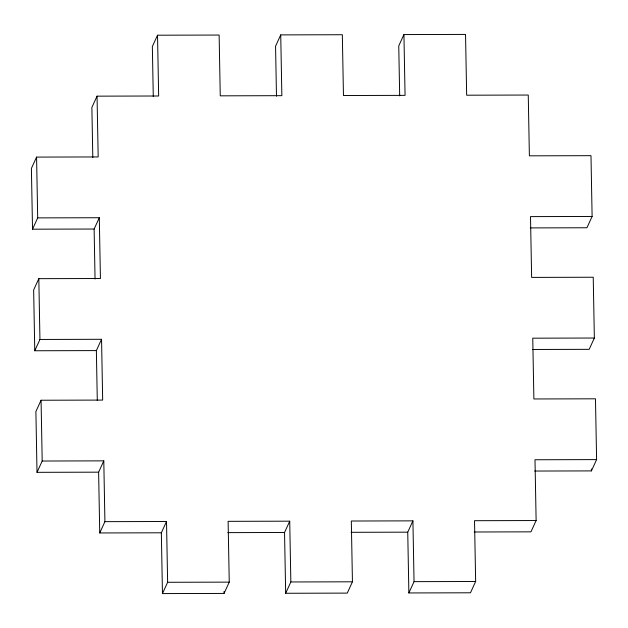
<?xml version="1.0" encoding="UTF-8"?>
<svg xmlns="http://www.w3.org/2000/svg" width="628" height="628" viewBox="0 0 628 628"><rect width="100%" height="100%" fill="white"/><g stroke="black" fill="none" stroke-linecap="round" stroke-linejoin="round"><path stroke-width="0.94" d="M530.22 227.909L586.929 227.76L592.11 216.456L590.987 155.673L529.38 155.83L528.258 95.04L466.659 95.205L465.536 34.414L403.937 34.571L405.06 95.362L343.461 95.519L342.331 34.728L280.732 34.893L281.854 95.676L220.255 95.833L219.133 35.05L157.534 35.207L158.656 95.998L97.05 96.155L98.18 156.937L36.573 157.094L31.4 168.398L32.523 229.189L94.122 229.032L99.303 217.728L37.696 217.885L32.523 229.189M97.05 96.155L91.876 107.459L92.803 157.455M99.303 217.728L100.425 278.51L38.818 278.667L33.645 289.971L34.768 350.762L96.367 350.597L101.548 339.293L39.941 339.458L34.768 350.762M157.534 35.207L152.353 46.511L153.279 96.516M101.548 339.293L102.67 400.083L41.071 400.24L35.89 411.544L37.013 472.327L98.62 472.17L103.793 460.866L42.194 461.023L37.013 472.327M280.732 34.893L275.559 46.197L276.485 96.194M104.915 521.656L166.514 521.499L161.341 532.795L99.742 532.96L104.915 521.656L103.793 460.866M403.937 34.571L398.756 45.875L399.683 95.88M592.11 216.456L530.503 216.613L531.633 277.403L593.232 277.238L594.355 338.029L532.756 338.186L533.879 398.968L595.477 398.811L596.6 459.602L535.001 459.759L536.124 520.541L474.525 520.706L475.647 581.489L470.466 592.793L408.867 592.95L414.04 581.646L412.918 520.863L351.319 521.02L352.441 581.803L347.268 593.107L285.669 593.272L290.843 581.968L289.72 521.177L228.113 521.334L229.244 582.125L224.063 593.429L162.464 593.586L167.637 582.282L166.514 521.499M285.669 593.272L284.539 532.481L289.72 521.177M408.867 592.95L407.745 532.167L412.918 520.863M594.355 338.029L589.182 349.333L532.466 349.474M536.124 520.541L530.95 531.845L474.234 531.995M534.711 471.047L591.427 470.906L596.6 459.602M227.831 532.63L284.539 532.481M351.036 532.309L407.745 532.167M167.637 582.282L229.244 582.125M290.843 581.968L352.441 581.803M414.04 581.646L475.647 581.489M591.388 468.943L591.427 470.906M224.031 591.466L224.063 593.429M161.341 532.795L162.464 593.586M94.122 229.032L95.048 279.028M96.367 350.597L97.293 400.601M98.62 472.17L99.742 532.96M36.573 157.094L37.696 217.885M38.818 278.667L39.941 339.458M41.071 400.24L42.194 461.023"/></g></svg>
